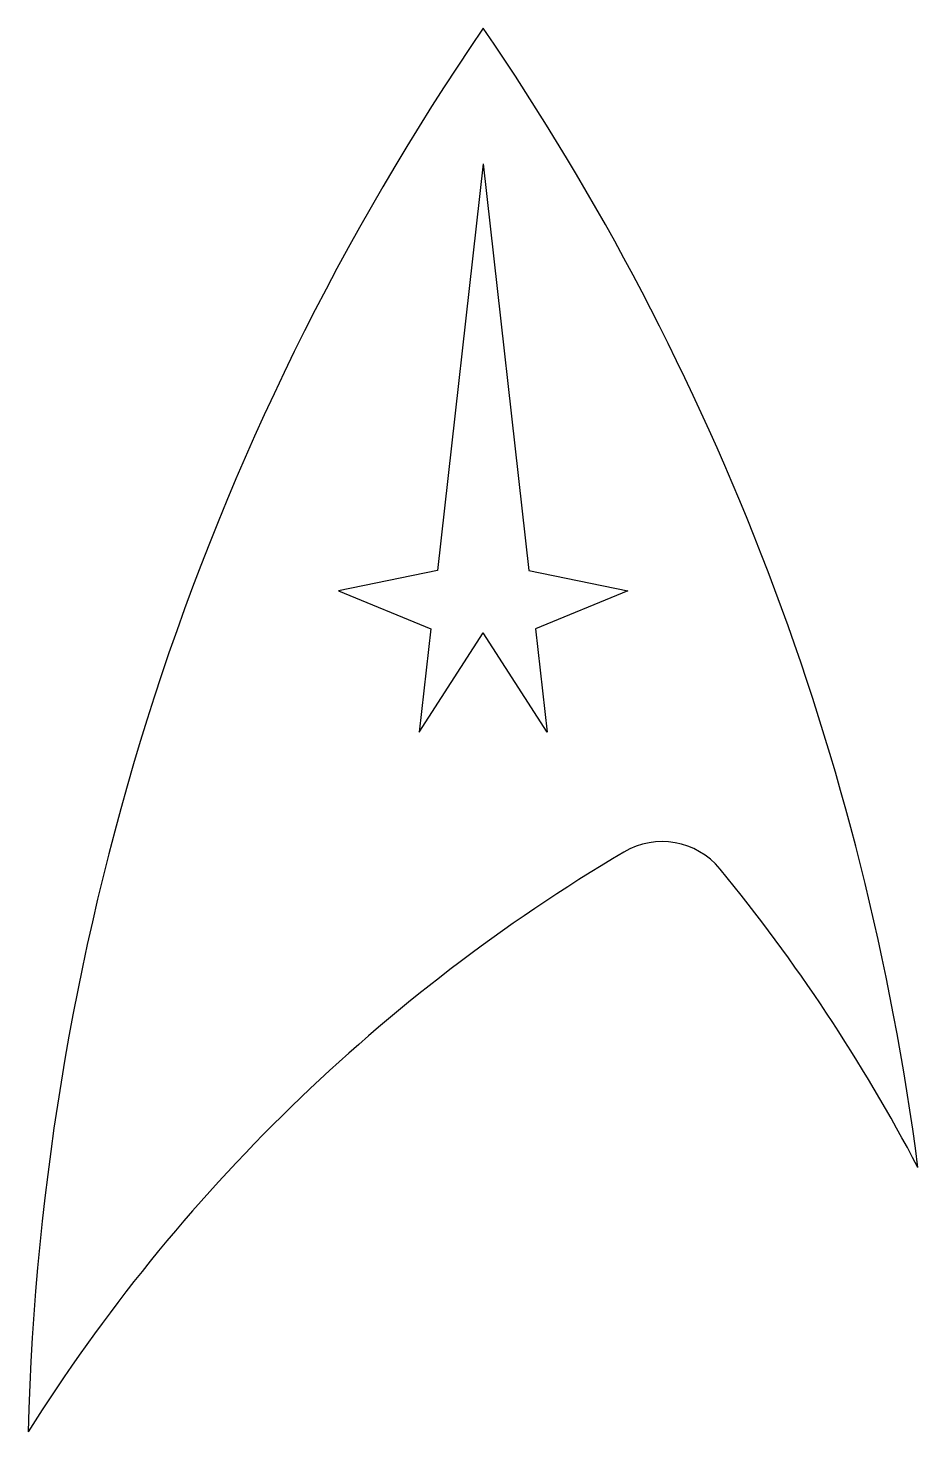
# Model space of a CAD drawing. Header units: millimetres. Extents: x -139 to -91.5, y 3.7 to 78.5.
import ezdxf

# ---------------------------------------------------------------- set-up
doc = ezdxf.new("R2010")
doc.units = ezdxf.units.MM

msp = doc.modelspace()

# ---------------------------------------------------------------- linework, layer by layer
at = {"color": 7, "linetype": 'Continuous'}
for p, q in [((-114.681, 71.301), (-117.12, 49.619)), ((-114.681, 71.301), (-112.243, 49.619)), ((-117.12, 49.619), (-122.392, 48.539)), ((-112.243, 49.619), (-106.971, 48.539)), ((-122.392, 48.539), (-117.47, 46.508)), ((-106.971, 48.539), (-111.893, 46.508)), ((-117.47, 46.508), (-118.09, 40.99)), ((-111.893, 46.508), (-111.272, 40.99)), ((-118.09, 40.99), (-114.681, 46.301)), ((-111.272, 40.99), (-114.681, 46.301))]:
    msp.add_line(p, q, dxfattribs=at)
for centre, radius, start, end in [((0, 0), 139, 145.59308, 178.483), ((-229.363, 0), 139, 7.35124, 34.40692), ((-59.111, -46.563), 94.333, 120.63844, 147.81822), ((-105.147, 31.16), 4, 39.35025, 120.63844), ((-175, -26.117), 94.333, 27.73555, 39.35025)]:
    msp.add_arc(centre, radius, start, end, dxfattribs=at)

doc.saveas('drawing.dxf')
